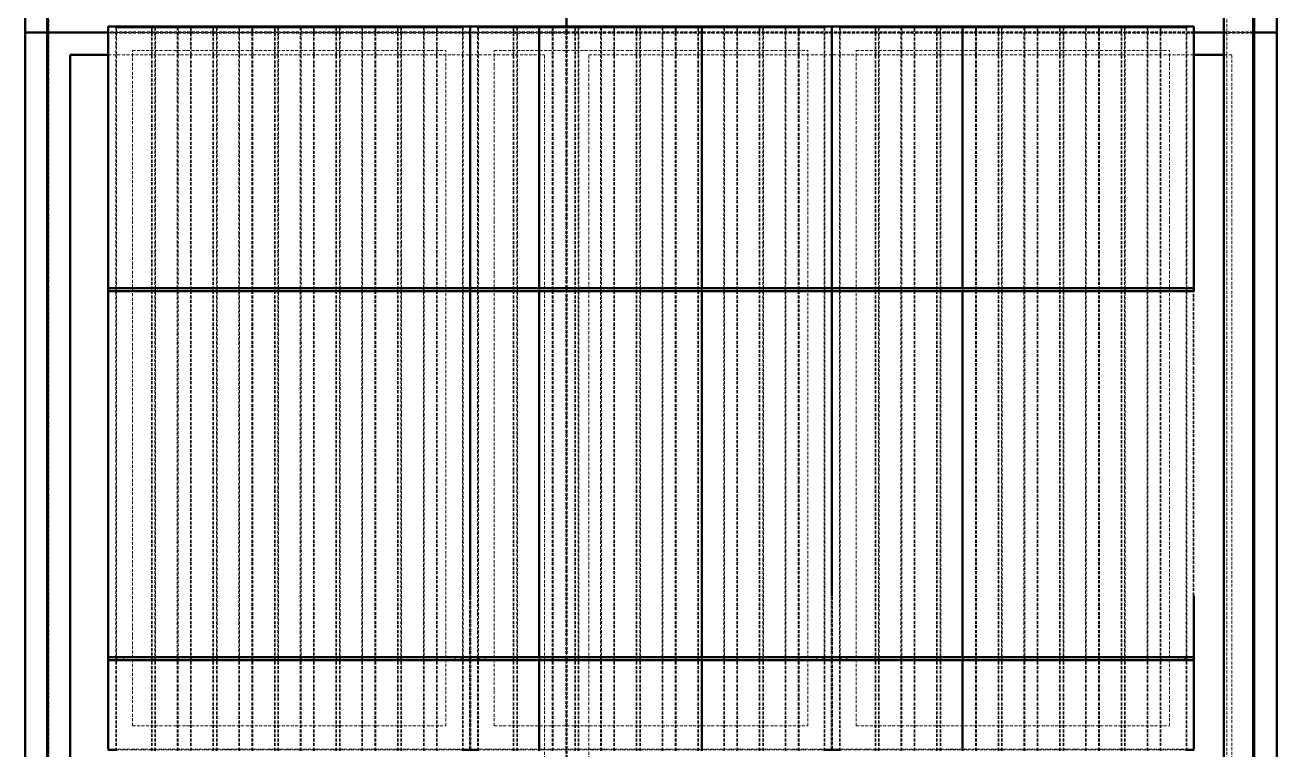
# Model space of a CAD drawing. Header units: millimetres. Extents: x 906 to 10971, y 270 to 8664.
# Drawn here: x 908 to 2984, y 5526 to 6728 of the extents above; entities that cross this region are included whole.
import ezdxf

# ---------------------------------------------------------------- set-up
doc = ezdxf.new("R2010")
doc.units = ezdxf.units.MM
doc.linetypes.add('Hidden', pattern=[15, 5, -3, 5, -2])
for name, color, linetype, lineweight in [('Default', 7, 'Continuous', 50), ('Edges', 7, 'Hidden', 15), ('HiddenEdges', 2, 'Hidden', 15), ('HiddenSilhouettes', 2, 'Hidden', 15), ('HiddenWires', 7, 'Hidden', 15), ('Silhouettes', 7, 'Continuous', 50), ('Wires', 7, 'Hidden', 15)]:
    doc.layers.add(name, color=color, linetype=linetype, lineweight=lineweight)

# ---------------------------------------------------------------- blocks, each defined once
blk = doc.blocks.new('Left')
at = {"layer": 'Edges'}
for points in [[(-887.5, 1.4, 0), (-887.5, 434.4, 0)], [(-821.5, 1.4, 0), (-821.5, 434.4, 0)], [(-785.5, 1.4, 0), (-785.5, 434.4, 0)], [(-719.5, 1.4, 0), (-719.5, 434.4, 0)], [(-683.5, 1.4, 0), (-683.5, 434.4, 0)], [(-617.5, 1.4, 0), (-617.5, 434.4, 0)], [(-581.5, 1.4, 0), (-581.5, 434.4, 0)], [(-515.5, 1.4, 0), (-515.5, 434.4, 0)], [(-479.5, 1.4, 0), (-479.5, 434.4, 0)], [(-413.5, 1.4, 0), (-413.5, 434.4, 0)], [(-377.5, 1.4, 0), (-377.5, 434.4, 0)], [(-311.5, 1.4, 0), (-311.5, 434.4, 0)], [(-287.5, 1.4, 0), (-287.5, 434.4, 0)], [(-221.5, 1.4, 0), (-221.5, 434.4, 0)], [(-119.5, 1.4, 0), (-119.5, 434.4, 0)], [(-83.5, 1.4, 0), (-83.5, 434.4, 0)], [(-17.5, 1.4, 0), (-17.5, 434.4, 0)], [(18.5, 1.4, 0), (18.5, 434.4, 0)], [(120.5, 1.4, 0), (120.5, 434.4, 0)], [(186.5, 1.4, 0), (186.5, 434.4, 0)], [(222.5, 1.4, 0), (222.5, 434.4, 0)], [(288.5, 1.4, 0), (288.5, 434.4, 0)], [(312.5, 1.4, 0), (312.5, 434.4, 0)], [(378.5, 1.4, 0), (378.5, 434.4, 0)], [(414.5, 1.4, 0), (414.5, 434.4, 0)], [(480.5, 1.4, 0), (480.5, 434.4, 0)], [(582.5, 1.4, 0), (582.5, 434.4, 0)], [(618.5, 1.4, 0), (618.5, 434.4, 0)], [(684.5, 1.4, 0), (684.5, 434.4, 0)], [(720.5, 1.4, 0), (720.5, 434.4, 0)], [(786.5, 1.4, 0), (786.5, 434.4, 0)], [(822.5, 1.4, 0), (822.5, 434.4, 0)], [(888.5, 1.4, 0), (888.5, 434.4, 0)], [(-887.5, -610.6, 0), (-887.5, -3.6, 0)], [(-821.5, -610.6, 0), (-821.5, -3.6, 0)], [(-785.5, -610.6, 0), (-785.5, -3.6, 0)], [(-719.5, -610.6, 0), (-719.5, -3.6, 0)], [(-683.5, -610.6, 0), (-683.5, -3.6, 0)], [(-617.5, -610.6, 0), (-617.5, -3.6, 0)], [(-581.5, -610.6, 0), (-581.5, -3.6, 0)], [(-515.5, -610.6, 0), (-515.5, -3.6, 0)], [(-479.5, -610.6, 0), (-479.5, -3.6, 0)], [(-413.5, -610.6, 0), (-413.5, -3.6, 0)], [(-377.5, -610.6, 0), (-377.5, -3.6, 0)], [(-311.5, -610.6, 0), (-311.5, -3.6, 0)], [(-287.5, -610.6, 0), (-287.5, -3.6, 0)], [(-221.5, -610.6, 0), (-221.5, -3.6, 0)], [(-119.5, -610.6, 0), (-119.5, -3.6, 0)], [(-83.5, -610.6, 0), (-83.5, -3.6, 0)], [(-17.5, -610.6, 0), (-17.5, -3.6, 0)], [(18.5, -610.6, 0), (18.5, -3.6, 0)], [(120.5, -610.6, 0), (120.5, -3.6, 0)], [(186.5, -610.6, 0), (186.5, -3.6, 0)], [(222.5, -610.6, 0), (222.5, -3.6, 0)], [(288.5, -610.6, 0), (288.5, -3.6, 0)], [(312.5, -610.6, 0), (312.5, -3.6, 0)], [(378.5, -610.6, 0), (378.5, -3.6, 0)], [(414.5, -610.6, 0), (414.5, -3.6, 0)], [(480.5, -610.6, 0), (480.5, -3.6, 0)], [(582.5, -610.6, 0), (582.5, -3.6, 0)], [(618.5, -610.6, 0), (618.5, -3.6, 0)], [(684.5, -610.6, 0), (684.5, -3.6, 0)], [(720.5, -610.6, 0), (720.5, -3.6, 0)], [(786.5, -610.6, 0), (786.5, -3.6, 0)], [(822.5, -610.6, 0), (822.5, -3.6, 0)], [(888.5, -610.6, 0), (888.5, -3.6, 0)], [(-887.5, -765.6, 0), (-887.5, -615.6, 0)], [(-821.5, -765.6, 0), (-821.5, -615.6, 0)], [(-785.5, -765.6, 0), (-785.5, -615.6, 0)], [(-719.5, -765.6, 0), (-719.5, -615.6, 0)], [(-683.5, -765.6, 0), (-683.5, -615.6, 0)], [(-617.5, -765.6, 0), (-617.5, -615.6, 0)], [(-581.5, -765.6, 0), (-581.5, -615.6, 0)], [(-515.5, -765.6, 0), (-515.5, -615.6, 0)], [(-479.5, -765.6, 0), (-479.5, -615.6, 0)], [(-413.5, -765.6, 0), (-413.5, -615.6, 0)], [(-377.5, -765.6, 0), (-377.5, -615.6, 0)], [(-311.5, -765.6, 0), (-311.5, -615.6, 0)], [(-287.5, -765.6, 0), (-287.5, -615.6, 0)], [(-221.5, -765.6, 0), (-221.5, -615.6, 0)], [(-119.5, -765.6, 0), (-119.5, -615.6, 0)], [(-83.5, -765.6, 0), (-83.5, -615.6, 0)], [(-17.5, -765.6, 0), (-17.5, -615.6, 0)], [(18.5, -765.6, 0), (18.5, -615.6, 0)], [(120.5, -765.6, 0), (120.5, -615.6, 0)], [(186.5, -765.6, 0), (186.5, -615.6, 0)], [(222.5, -765.6, 0), (222.5, -615.6, 0)], [(288.5, -765.6, 0), (288.5, -615.6, 0)], [(312.5, -765.6, 0), (312.5, -615.6, 0)], [(378.5, -765.6, 0), (378.5, -615.6, 0)], [(414.5, -765.6, 0), (414.5, -615.6, 0)], [(480.5, -765.6, 0), (480.5, -615.6, 0)], [(582.5, -765.6, 0), (582.5, -615.6, 0)], [(618.5, -765.6, 0), (618.5, -615.6, 0)], [(684.5, -765.6, 0), (684.5, -615.6, 0)], [(720.5, -765.6, 0), (720.5, -615.6, 0)], [(786.5, -765.6, 0), (786.5, -615.6, 0)], [(822.5, -765.6, 0), (822.5, -615.6, 0)], [(888.5, -765.6, 0), (888.5, -615.6, 0)]]:
    blk.add_polyline3d(points, dxfattribs=at)
for points in [[(-828.5, 434.4, 0)], [(-827.3, 434.4, 0)], [(-763.7, 434.4, 0)], [(-762.5, 434.4, 0)], [(-726.5, 434.4, 0)], [(-725.3, 434.4, 0)], [(-661.7, 434.4, 0)], [(-660.5, 434.4, 0)], [(-624.5, 434.4, 0)], [(-623.3, 434.4, 0)], [(-559.7, 434.4, 0)], [(-558.5, 434.4, 0)], [(-522.5, 434.4, 0)], [(-521.3, 434.4, 0)], [(-457.7, 434.4, 0)], [(-456.5, 434.4, 0)], [(-420.5, 434.4, 0)], [(-419.3, 434.4, 0)], [(-355.7, 434.4, 0)], [(-354.5, 434.4, 0)], [(-228.5, 434.4, 0)], [(-227.3, 434.4, 0)], [(-222.7, 434.4, 0)], [(-163.7, 434.4, 0)], [(-162.5, 434.4, 0)], [(-126.5, 434.4, 0)], [(-125.3, 434.4, 0)], [(-61.7, 434.4, 0)], [(-24.5, 434.4, 0)], [(40.3, 434.4, 0)], [(41.5, 434.4, 0)], [(77.5, 434.4, 0)], [(78.7, 434.4, 0)], [(121.7, 434.4, 0)], [(143.5, 434.4, 0)], [(180.7, 434.4, 0)], [(244.3, 434.4, 0)], [(245.5, 434.4, 0)], [(287.3, 434.4, 0)], [(371.5, 434.4, 0)], [(372.7, 434.4, 0)], [(436.3, 434.4, 0)], [(437.5, 434.4, 0)], [(473.5, 434.4, 0)], [(474.7, 434.4, 0)], [(538.3, 434.4, 0)], [(539.5, 434.4, 0)], [(575.5, 434.4, 0)], [(576.7, 434.4, 0)], [(640.3, 434.4, 0)], [(641.5, 434.4, 0)], [(677.5, 434.4, 0)], [(678.7, 434.4, 0)], [(742.3, 434.4, 0)], [(743.5, 434.4, 0)], [(779.5, 434.4, 0)], [(780.7, 434.4, 0)], [(844.3, 434.4, 0)], [(845.5, 434.4, 0)]]:
    blk.add_polyline3d(points, close=True, dxfattribs=at)
at = {"layer": 'HiddenEdges'}
for points in [[(955, -1965.6, 0), (955, 1734.4, 0)], [(-1036.8, 426.8, 0), (-1036.8, 734.4, 0)], [(-998.8, 426.8, 0), (-998.8, 734.4, 0)], [(-141.2, 426.8, 0), (-141.2, 734.4, 0)], [(-138.8, 426.8, 0), (-138.8, 734.4, 0)], [(1036.8, 426.8, 0), (1036.8, 734.4, 0)], [(-1000, 426.8, 0), (-1036.8, 426.8, 0)], [(-1000, 424.4, 0), (-1036.8, 424.4, 0)], [(-1036.8, -1963.2, 0), (-1036.8, 424.4, 0)], [(-141.2, 426.8, 0), (-998.8, 426.8, 0)], [(-998.8, -1963.2, 0), (-998.8, 424.4, 0)], [(-141.2, 424.4, 0), (-998.8, 424.4, 0)], [(-898.8, -763.2, 0), (-898.8, 434.4, 0)], [(-828.5, -765.6, 0), (-828.5, 434.4, 0)], [(-827.3, -765.6, 0), (-827.3, 434.4, 0)], [(-763.7, -765.6, 0), (-763.7, 434.4, 0)], [(-762.5, -765.6, 0), (-762.5, 434.4, 0)], [(-726.5, -765.6, 0), (-726.5, 434.4, 0)], [(-725.3, -765.6, 0), (-725.3, 434.4, 0)], [(-661.7, -765.6, 0), (-661.7, 434.4, 0)], [(-660.5, -765.6, 0), (-660.5, 434.4, 0)], [(-624.5, -765.6, 0), (-624.5, 434.4, 0)], [(-623.3, -765.6, 0), (-623.3, 434.4, 0)], [(-559.7, -765.6, 0), (-559.7, 434.4, 0)], [(-558.5, -765.6, 0), (-558.5, 434.4, 0)], [(-522.5, -765.6, 0), (-522.5, 434.4, 0)], [(-521.3, -765.6, 0), (-521.3, 434.4, 0)], [(-457.7, -765.6, 0), (-457.7, 434.4, 0)], [(-456.5, -765.6, 0), (-456.5, 434.4, 0)], [(-420.5, -765.6, 0), (-420.5, 434.4, 0)], [(-419.3, -765.6, 0), (-419.3, 434.4, 0)], [(-355.7, -765.6, 0), (-355.7, 434.4, 0)], [(-354.5, -765.6, 0), (-354.5, 434.4, 0)], [(-301.2, -763.2, 0), (-301.2, 434.4, 0)], [(-298.8, -763.2, 0), (-298.8, 434.4, 0)], [(-228.5, -765.6, 0), (-228.5, 434.4, 0)], [(-227.3, -765.6, 0), (-227.3, 434.4, 0)], [(-222.7, -765.6, 0), (-222.7, 434.4, 0)], [(-163.7, -765.6, 0), (-163.7, 434.4, 0)], [(-162.5, -765.6, 0), (-162.5, 434.4, 0)], [(-141.2, -1963.2, 0), (-141.2, 424.4, 0)], [(998.8, 426.8, 0), (-138.8, 426.8, 0)], [(-138.8, -1963.2, 0), (-138.8, 424.4, 0)], [(998.8, 424.4, 0), (-138.8, 424.4, 0)], [(-126.5, -765.6, 0), (-126.5, 434.4, 0)], [(-125.3, -765.6, 0), (-125.3, 434.4, 0)], [(-61.7, -765.6, 0), (-61.7, 434.4, 0)], [(-24.5, -765.6, 0), (-24.5, 434.4, 0)], [(40.3, -765.6, 0), (40.3, 434.4, 0)], [(41.5, -765.6, 0), (41.5, 434.4, 0)], [(77.5, -765.6, 0), (77.5, 434.4, 0)], [(78.7, -765.6, 0), (78.7, 434.4, 0)], [(121.7, -765.6, 0), (121.7, 434.4, 0)], [(143.5, -765.6, 0), (143.5, 434.4, 0)], [(180.7, -765.6, 0), (180.7, 434.4, 0)], [(244.3, -765.6, 0), (244.3, 434.4, 0)], [(245.5, -765.6, 0), (245.5, 434.4, 0)], [(287.3, -765.6, 0), (287.3, 434.4, 0)], [(298.8, -763.2, 0), (298.8, 434.4, 0)], [(301.2, -763.2, 0), (301.2, 434.4, 0)], [(371.5, -765.6, 0), (371.5, 434.4, 0)], [(372.7, -765.6, 0), (372.7, 434.4, 0)], [(436.3, -765.6, 0), (436.3, 434.4, 0)], [(437.5, -765.6, 0), (437.5, 434.4, 0)], [(473.5, -765.6, 0), (473.5, 434.4, 0)], [(474.7, -765.6, 0), (474.7, 434.4, 0)], [(538.3, -765.6, 0), (538.3, 434.4, 0)], [(539.5, -765.6, 0), (539.5, 434.4, 0)], [(575.5, -765.6, 0), (575.5, 434.4, 0)], [(576.7, -765.6, 0), (576.7, 434.4, 0)], [(640.3, -765.6, 0), (640.3, 434.4, 0)], [(641.5, -765.6, 0), (641.5, 434.4, 0)], [(677.5, -765.6, 0), (677.5, 434.4, 0)], [(678.7, -765.6, 0), (678.7, 434.4, 0)], [(742.3, -765.6, 0), (742.3, 434.4, 0)], [(743.5, -765.6, 0), (743.5, 434.4, 0)], [(779.5, -765.6, 0), (779.5, 434.4, 0)], [(780.7, -765.6, 0), (780.7, 434.4, 0)], [(844.3, -765.6, 0), (844.3, 434.4, 0)], [(845.5, -765.6, 0), (845.5, 434.4, 0)], [(898.8, -763.2, 0), (898.8, 434.4, 0)], [(1036.8, 426.8, 0), (1000, 426.8, 0)], [(1036.8, 424.4, 0), (1000, 424.4, 0)], [(1036.8, -1963.2, 0), (1036.8, 424.4, 0)], [(-1036.8, 410.6, 0), (-1038, 410.6, 0)], [(1038, 410.6, 0), (1036.8, 410.6, 0)], [(-887.5, -3.6, 0), (-887.5, 1.4, 0)], [(-821.5, -3.6, 0), (-821.5, 1.4, 0)], [(-785.5, -3.6, 0), (-785.5, 1.4, 0)], [(-719.5, -3.6, 0), (-719.5, 1.4, 0)], [(-683.5, -3.6, 0), (-683.5, 1.4, 0)], [(-617.5, -3.6, 0), (-617.5, 1.4, 0)], [(-581.5, -3.6, 0), (-581.5, 1.4, 0)], [(-515.5, -3.6, 0), (-515.5, 1.4, 0)], [(-479.5, -3.6, 0), (-479.5, 1.4, 0)], [(-413.5, -3.6, 0), (-413.5, 1.4, 0)], [(-377.5, -3.6, 0), (-377.5, 1.4, 0)], [(-311.5, -3.6, 0), (-311.5, 1.4, 0)], [(-287.5, -3.6, 0), (-287.5, 1.4, 0)], [(-221.5, -3.6, 0), (-221.5, 1.4, 0)], [(-119.5, -3.6, 0), (-119.5, 1.4, 0)], [(-83.5, -3.6, 0), (-83.5, 1.4, 0)], [(-17.5, -3.6, 0), (-17.5, 1.4, 0)], [(18.5, -3.6, 0), (18.5, 1.4, 0)], [(120.5, -3.6, 0), (120.5, 1.4, 0)], [(186.5, -3.6, 0), (186.5, 1.4, 0)], [(222.5, -3.6, 0), (222.5, 1.4, 0)], [(288.5, -3.6, 0), (288.5, 1.4, 0)], [(312.5, -3.6, 0), (312.5, 1.4, 0)], [(378.5, -3.6, 0), (378.5, 1.4, 0)], [(414.5, -3.6, 0), (414.5, 1.4, 0)], [(480.5, -3.6, 0), (480.5, 1.4, 0)], [(582.5, -3.6, 0), (582.5, 1.4, 0)], [(618.5, -3.6, 0), (618.5, 1.4, 0)], [(684.5, -3.6, 0), (684.5, 1.4, 0)], [(720.5, -3.6, 0), (720.5, 1.4, 0)], [(786.5, -3.6, 0), (786.5, 1.4, 0)], [(822.5, -3.6, 0), (822.5, 1.4, 0)], [(888.5, -3.6, 0), (888.5, 1.4, 0)], [(-887.5, -615.6, 0), (-887.5, -610.6, 0)], [(-821.5, -615.6, 0), (-821.5, -610.6, 0)], [(-785.5, -615.6, 0), (-785.5, -610.6, 0)], [(-719.5, -615.6, 0), (-719.5, -610.6, 0)], [(-683.5, -615.6, 0), (-683.5, -610.6, 0)], [(-617.5, -615.6, 0), (-617.5, -610.6, 0)], [(-581.5, -615.6, 0), (-581.5, -610.6, 0)], [(-515.5, -615.6, 0), (-515.5, -610.6, 0)], [(-479.5, -615.6, 0), (-479.5, -610.6, 0)], [(-413.5, -615.6, 0), (-413.5, -610.6, 0)], [(-377.5, -615.6, 0), (-377.5, -610.6, 0)], [(-311.5, -615.6, 0), (-311.5, -610.6, 0)], [(-287.5, -615.6, 0), (-287.5, -610.6, 0)], [(-221.5, -615.6, 0), (-221.5, -610.6, 0)], [(-119.5, -615.6, 0), (-119.5, -610.6, 0)], [(-83.5, -615.6, 0), (-83.5, -610.6, 0)], [(-17.5, -615.6, 0), (-17.5, -610.6, 0)], [(18.5, -615.6, 0), (18.5, -610.6, 0)], [(120.5, -615.6, 0), (120.5, -610.6, 0)], [(186.5, -615.6, 0), (186.5, -610.6, 0)], [(222.5, -615.6, 0), (222.5, -610.6, 0)], [(288.5, -615.6, 0), (288.5, -610.6, 0)], [(312.5, -615.6, 0), (312.5, -610.6, 0)], [(378.5, -615.6, 0), (378.5, -610.6, 0)], [(414.5, -615.6, 0), (414.5, -610.6, 0)], [(480.5, -615.6, 0), (480.5, -610.6, 0)], [(582.5, -615.6, 0), (582.5, -610.6, 0)], [(618.5, -615.6, 0), (618.5, -610.6, 0)], [(684.5, -615.6, 0), (684.5, -610.6, 0)], [(720.5, -615.6, 0), (720.5, -610.6, 0)], [(786.5, -615.6, 0), (786.5, -610.6, 0)], [(822.5, -615.6, 0), (822.5, -610.6, 0)], [(888.5, -615.6, 0), (888.5, -610.6, 0)], [(-301.2, -763.2, 0), (-898.8, -763.2, 0)], [(-702.6, -764.4, 0), (-702.6, -763.2, 0)], [(-701.5, -764.4, 0), (-701.5, -763.2, 0)], [(-700, -764.4, 0), (-700, -763.2, 0)], [(-698.5, -764.4, 0), (-698.5, -763.2, 0)], [(-697.4, -764.4, 0), (-697.4, -763.2, 0)], [(-322.6, -764.4, 0), (-322.6, -763.2, 0)], [(-321.5, -764.4, 0), (-321.5, -763.2, 0)], [(-320, -764.4, 0), (-320, -763.2, 0)], [(-318.5, -764.4, 0), (-318.5, -763.2, 0)], [(-317.4, -764.4, 0), (-317.4, -763.2, 0)], [(298.8, -763.2, 0), (-298.8, -763.2, 0)], [(-102.6, -764.4, 0), (-102.6, -763.2, 0)], [(-101.5, -764.4, 0), (-101.5, -763.2, 0)], [(-100, -764.4, 0), (-100, -763.2, 0)], [(-98.5, -764.4, 0), (-98.5, -763.2, 0)], [(-97.4, -764.4, 0), (-97.4, -763.2, 0)], [(277.4, -764.4, 0), (277.4, -763.2, 0)], [(278.5, -764.4, 0), (278.5, -763.2, 0)], [(280, -764.4, 0), (280, -763.2, 0)], [(281.5, -764.4, 0), (281.5, -763.2, 0)], [(282.6, -764.4, 0), (282.6, -763.2, 0)], [(898.8, -763.2, 0), (301.2, -763.2, 0)], [(497.4, -764.4, 0), (497.4, -763.2, 0)], [(498.5, -764.4, 0), (498.5, -763.2, 0)], [(500, -764.4, 0), (500, -763.2, 0)], [(501.5, -764.4, 0), (501.5, -763.2, 0)], [(502.6, -764.4, 0), (502.6, -763.2, 0)], [(877.4, -764.4, 0), (877.4, -763.2, 0)], [(878.5, -764.4, 0), (878.5, -763.2, 0)], [(880, -764.4, 0), (880, -763.2, 0)], [(881.5, -764.4, 0), (881.5, -763.2, 0)], [(882.6, -764.4, 0), (882.6, -763.2, 0)]]:
    blk.add_polyline3d(points, dxfattribs=at)
at = {"layer": 'HiddenSilhouettes'}
for points in [[(-900, 425.6, 0), (-140, 425.6, 0)], [(-886.3, -765.6, 0), (-886.3, 434.4, 0)], [(-822.7, -765.6, 0), (-822.7, 434.4, 0)], [(-784.3, -765.6, 0), (-784.3, 434.4, 0)], [(-720.7, -765.6, 0), (-720.7, 434.4, 0)], [(-682.3, -765.6, 0), (-682.3, 434.4, 0)], [(-618.7, -765.6, 0), (-618.7, 434.4, 0)], [(-580.3, -765.6, 0), (-580.3, 434.4, 0)], [(-516.7, -765.6, 0), (-516.7, 434.4, 0)], [(-478.3, -765.6, 0), (-478.3, 434.4, 0)], [(-414.7, -765.6, 0), (-414.7, 434.4, 0)], [(-376.3, -765.6, 0), (-376.3, 434.4, 0)], [(-312.7, -765.6, 0), (-312.7, 434.4, 0)], [(-286.3, -765.6, 0), (-286.3, 434.4, 0)], [(-184.3, -765.6, 0), (-184.3, 434.4, 0)], [(-140, 425.6, 0), (-140, 435.6, 0)], [(-140, 425.6, 0), (900, 425.6, 0)], [(-140, -1964.4, 0), (-140, 425.6, 0)], [(-120.7, -765.6, 0), (-120.7, 434.4, 0)], [(-82.3, -765.6, 0), (-82.3, 434.4, 0)], [(-60.5, -765.6, 0), (-60.5, 434.4, 0)], [(-23.3, -765.6, 0), (-23.3, 434.4, 0)], [(-18.7, -765.6, 0), (-18.7, 434.4, 0)], [(19.7, -765.6, 0), (19.7, 434.4, 0)], [(83.3, -765.6, 0), (83.3, 434.4, 0)], [(142.3, -765.6, 0), (142.3, 434.4, 0)], [(179.5, -765.6, 0), (179.5, 434.4, 0)], [(185.3, -765.6, 0), (185.3, 434.4, 0)], [(223.7, -765.6, 0), (223.7, 434.4, 0)], [(313.7, -765.6, 0), (313.7, 434.4, 0)], [(377.3, -765.6, 0), (377.3, 434.4, 0)], [(415.7, -765.6, 0), (415.7, 434.4, 0)], [(479.3, -765.6, 0), (479.3, 434.4, 0)], [(517.7, -765.6, 0), (517.7, 434.4, 0)], [(581.3, -765.6, 0), (581.3, 434.4, 0)], [(619.7, -765.6, 0), (619.7, 434.4, 0)], [(683.3, -765.6, 0), (683.3, 434.4, 0)], [(721.7, -765.6, 0), (721.7, 434.4, 0)], [(785.3, -765.6, 0), (785.3, 434.4, 0)], [(823.7, -765.6, 0), (823.7, 434.4, 0)], [(887.3, -765.6, 0), (887.3, 434.4, 0)], [(950, 425.6, 0), (1000, 425.6, 0)], [(-860, 395.6, 0), (-340, 395.6, 0)], [(-860, -724.4, 0), (-860, 395.6, 0)], [(-340, -724.4, 0), (-340, 395.6, 0)], [(-260, 395.6, 0), (260, 395.6, 0)], [(-260, -724.4, 0), (-260, 395.6, 0)], [(260, -724.4, 0), (260, 395.6, 0)], [(340, 395.6, 0), (860, 395.6, 0)], [(340, -724.4, 0), (340, 395.6, 0)], [(860, -724.4, 0), (860, 395.6, 0)], [(-900, 388.8, 0), (-176.8, 388.8, 0)], [(-176.8, -1927.6, 0), (-176.8, 388.8, 0)], [(-103.2, 388.8, 0), (900, 388.8, 0)], [(-103.2, -1927.6, 0), (-103.2, 388.8, 0)], [(950, 388.8, 0), (963.2, 388.8, 0)], [(963.2, -1927.6, 0), (963.2, 388.8, 0)], [(-900, -3.6, 0), (-900, 1.4, 0)], [(-300, -3.6, 0), (-300, 1.4, 0)], [(-185.5, -3.6, 0), (-185.5, 1.4, 0)], [(84.5, -3.6, 0), (84.5, 1.4, 0)], [(300, -3.6, 0), (300, 1.4, 0)], [(516.5, -3.6, 0), (516.5, 1.4, 0)], [(-900, -615.6, 0), (-900, -610.6, 0)], [(-885, -615.6, 0), (-885, -610.6, 0)], [(-875, -615.6, 0), (-875, -610.6, 0)], [(-325, -615.6, 0), (-325, -610.6, 0)], [(-315, -615.6, 0), (-315, -610.6, 0)], [(-285, -615.6, 0), (-285, -610.6, 0)], [(-275, -615.6, 0), (-275, -610.6, 0)], [(-185.5, -615.6, 0), (-185.5, -610.6, 0)], [(84.5, -615.6, 0), (84.5, -610.6, 0)], [(275, -615.6, 0), (275, -610.6, 0)], [(285, -615.6, 0), (285, -610.6, 0)], [(315, -615.6, 0), (315, -610.6, 0)], [(325, -615.6, 0), (325, -610.6, 0)], [(516.5, -615.6, 0), (516.5, -610.6, 0)], [(875, -615.6, 0), (875, -610.6, 0)], [(885, -615.6, 0), (885, -610.6, 0)], [(-860, -724.4, 0), (-340, -724.4, 0)], [(-260, -724.4, 0), (260, -724.4, 0)], [(340, -724.4, 0), (860, -724.4, 0)], [(-887.5, -764.4, 0), (-311.5, -764.4, 0)], [(-703, -764.4, 0), (-703, -763.2, 0)], [(-697, -764.4, 0), (-697, -763.2, 0)], [(-323, -764.4, 0), (-323, -763.2, 0)], [(-317, -764.4, 0), (-317, -763.2, 0)], [(-287.5, -764.4, 0), (288.5, -764.4, 0)], [(-103, -764.4, 0), (-103, -763.2, 0)], [(-97, -764.4, 0), (-97, -763.2, 0)], [(277, -764.4, 0), (277, -763.2, 0)], [(283, -764.4, 0), (283, -763.2, 0)], [(312.5, -764.4, 0), (888.5, -764.4, 0)], [(497, -764.4, 0), (497, -763.2, 0)], [(503, -764.4, 0), (503, -763.2, 0)], [(877, -764.4, 0), (877, -763.2, 0)], [(883, -764.4, 0), (883, -763.2, 0)]]:
    blk.add_polyline3d(points, dxfattribs=at)
at = {"layer": 'HiddenWires'}
for points in [[(-300, -615.6, 0), (-300, -610.6, 0)], [(300, -615.6, 0), (300, -610.6, 0)]]:
    blk.add_polyline3d(points, dxfattribs=at)
at = {"layer": 'Silhouettes'}
for points in [[(-1038, 425.6, 0), (-1038, 735.6, 0)], [(-1001.2, 424.4, 0), (-1001.2, 734.4, 0)], [(-140, 435.6, 0), (-140, 734.4, 0)], [(950, -1965.6, 0), (950, 735.6, 0)], [(998.8, 424.4, 0), (998.8, 734.4, 0)], [(1000, -1965.6, 0), (1000, 735.6, 0)], [(1038, 425.6, 0), (1038, 735.6, 0)], [(-1000, 424.4, 0), (-1000, 508.6, 0)], [(-1038, 425.6, 0), (-1000, 425.6, 0)], [(-1038, -1964.4, 0), (-1038, 425.6, 0)], [(-1001.2, 424.4, 0), (-1000, 424.4, 0)], [(-1001.2, -1965.6, 0), (-1001.2, 424.4, 0)], [(-1000, -1780.1, 0), (-1000, 425.6, 0)], [(-1000, 425.6, 0), (-900, 425.6, 0)], [(-900, 435.6, 0), (-300, 435.6, 0)], [(-900, 1.4, 0), (-900, 435.6, 0)], [(-887.5, 434.4, 0), (-821.5, 434.4, 0)], [(-828.5, 434.4, 0), (-780, 434.4, 0)], [(-827.3, 434.4, 0), (-780, 434.4, 0)], [(-785.5, 434.4, 0), (-719.5, 434.4, 0)], [(-726.5, 434.4, 0), (-660.5, 434.4, 0)], [(-725.3, 434.4, 0), (-661.7, 434.4, 0)], [(-683.5, 434.4, 0), (-617.5, 434.4, 0)], [(-624.5, 434.4, 0), (-558.5, 434.4, 0)], [(-623.3, 434.4, 0), (-559.7, 434.4, 0)], [(-581.5, 434.4, 0), (-515.5, 434.4, 0)], [(-520, 434.4, 0), (-457.7, 434.4, 0)], [(-520, 434.4, 0), (-456.5, 434.4, 0)], [(-479.5, 434.4, 0), (-413.5, 434.4, 0)], [(-420.5, 434.4, 0), (-354.5, 434.4, 0)], [(-419.3, 434.4, 0), (-355.7, 434.4, 0)], [(-377.5, 434.4, 0), (-311.5, 434.4, 0)], [(-300, 435.6, 0), (300, 435.6, 0)], [(-300, 1.4, 0), (-300, 435.6, 0)], [(-287.5, 434.4, 0), (-221.5, 434.4, 0)], [(-228.5, 434.4, 0), (-162.5, 434.4, 0)], [(-227.3, 434.4, 0), (-163.7, 434.4, 0)], [(-185.5, 434.4, 0), (-119.5, 434.4, 0)], [(-185.5, 1.4, 0), (-185.5, 434.4, 0)], [(-126.5, 434.4, 0), (-65, 434.4, 0)], [(-125.3, 434.4, 0), (-65, 434.4, 0)], [(-83.5, 434.4, 0), (-17.5, 434.4, 0)], [(-24.5, 434.4, 0), (41.5, 434.4, 0)], [(-23.3, 434.4, 0), (40.3, 434.4, 0)], [(18.5, 434.4, 0), (84.5, 434.4, 0)], [(77.5, 434.4, 0), (130, 434.4, 0)], [(78.7, 434.4, 0), (130, 434.4, 0)], [(84.5, 1.4, 0), (84.5, 434.4, 0)], [(120.5, 434.4, 0), (186.5, 434.4, 0)], [(179.5, 434.4, 0), (245.5, 434.4, 0)], [(180.7, 434.4, 0), (244.3, 434.4, 0)], [(222.5, 434.4, 0), (288.5, 434.4, 0)], [(300, 435.6, 0), (900, 435.6, 0)], [(300, 1.4, 0), (300, 435.6, 0)], [(312.5, 434.4, 0), (378.5, 434.4, 0)], [(371.5, 434.4, 0), (437.5, 434.4, 0)], [(372.7, 434.4, 0), (436.3, 434.4, 0)], [(414.5, 434.4, 0), (480.5, 434.4, 0)], [(473.5, 434.4, 0), (520, 434.4, 0)], [(474.7, 434.4, 0), (520, 434.4, 0)], [(516.5, 434.4, 0), (582.5, 434.4, 0)], [(516.5, 1.4, 0), (516.5, 434.4, 0)], [(575.5, 434.4, 0), (641.5, 434.4, 0)], [(576.7, 434.4, 0), (640.3, 434.4, 0)], [(618.5, 434.4, 0), (684.5, 434.4, 0)], [(677.5, 434.4, 0), (743.5, 434.4, 0)], [(678.7, 434.4, 0), (742.3, 434.4, 0)], [(720.5, 434.4, 0), (786.5, 434.4, 0)], [(780, 434.4, 0), (845.5, 434.4, 0)], [(780.7, 434.4, 0), (844.3, 434.4, 0)], [(822.5, 434.4, 0), (888.5, 434.4, 0)], [(900, 0, 0), (900, 435.6, 0)], [(900, 425.6, 0), (950, 425.6, 0)], [(998.8, -1965.6, 0), (998.8, 424.4, 0)], [(998.8, 424.4, 0), (1000, 424.4, 0)], [(1000, 425.6, 0), (1038, 425.6, 0)], [(1038, -1964.4, 0), (1038, 425.6, 0)], [(-963.2, -1927.6, 0), (-963.2, 388.8, 0)], [(-963.2, 388.8, 0), (-900, 388.8, 0)], [(900, 388.8, 0), (950, 388.8, 0)], [(-900, 1.4, 0), (-300, 1.4, 0)], [(-900, -3.6, 0), (-900, 1.4, 0)], [(-300, 1.4, 0), (300, 1.4, 0)], [(-300, -3.6, 0), (-300, 1.4, 0)], [(300, 1.4, 0), (900, 1.4, 0)], [(300, -3.6, 0), (300, 1.4, 0)], [(900, -3.6, 0), (900, 1.4, 0)], [(-900, -3.6, 0), (-300, -3.6, 0)], [(-900, -610.6, 0), (-900, -3.6, 0)], [(-300, -3.6, 0), (300, -3.6, 0)], [(-300, -508.6, 0), (-300, -3.6, 0)], [(-185.5, -610.6, 0), (-185.5, -3.6, 0)], [(84.5, -610.6, 0), (84.5, -3.6, 0)], [(300, -3.6, 0), (900, -3.6, 0)], [(300, -508.6, 0), (300, -3.6, 0)], [(516.5, -610.6, 0), (516.5, -3.6, 0)], [(900, -762.9, 0), (900, -508.6, 0)], [(-900, -610.6, 0), (-300, -610.6, 0)], [(-900, -615.6, 0), (-900, -610.6, 0)], [(-900, -615.6, 0), (-300, -615.6, 0)], [(-900, -762.9, 0), (-900, -615.6, 0)], [(-300, -610.6, 0), (300, -610.6, 0)], [(-300, -615.6, 0), (-300, -610.6, 0)], [(-300, -615.6, 0), (300, -615.6, 0)], [(-185.5, -765.6, 0), (-185.5, -615.6, 0)], [(84.5, -765.6, 0), (84.5, -615.6, 0)], [(300, -610.6, 0), (900, -610.6, 0)], [(300, -615.6, 0), (300, -610.6, 0)], [(300, -615.6, 0), (900, -615.6, 0)], [(516.5, -765.6, 0), (516.5, -615.6, 0)], [(900, -615.6, 0), (900, -610.6, 0)], [(-900, -764.4, 0), (-887.5, -764.4, 0)], [(-311.5, -764.4, 0), (-300, -764.4, 0)], [(-300, -764.4, 0), (-287.5, -764.4, 0)], [(288.5, -764.4, 0), (300, -764.4, 0)], [(300, -764.4, 0), (312.5, -764.4, 0)], [(888.5, -764.4, 0), (900, -764.4, 0)]]:
    blk.add_polyline3d(points, dxfattribs=at)
for points in [[(-886.3, 434.4, 0)], [(-822.7, 434.4, 0)], [(-784.3, 434.4, 0)], [(-720.7, 434.4, 0)], [(-682.3, 434.4, 0)], [(-618.7, 434.4, 0)], [(-580.3, 434.4, 0)], [(-516.7, 434.4, 0)], [(-478.3, 434.4, 0)], [(-414.7, 434.4, 0)], [(-376.3, 434.4, 0)], [(-312.7, 434.4, 0)], [(-286.3, 434.4, 0)], [(-184.3, 434.4, 0)], [(-120.7, 434.4, 0)], [(-82.3, 434.4, 0)], [(-60.5, 434.4, 0)], [(-23.3, 434.4, 0)], [(-18.7, 434.4, 0)], [(19.7, 434.4, 0)], [(83.3, 434.4, 0)], [(142.3, 434.4, 0)], [(179.5, 434.4, 0)], [(185.3, 434.4, 0)], [(223.7, 434.4, 0)], [(313.7, 434.4, 0)], [(377.3, 434.4, 0)], [(415.7, 434.4, 0)], [(479.3, 434.4, 0)], [(517.7, 434.4, 0)], [(581.3, 434.4, 0)], [(619.7, 434.4, 0)], [(683.3, 434.4, 0)], [(721.7, 434.4, 0)], [(785.3, 434.4, 0)], [(823.7, 434.4, 0)], [(887.3, 434.4, 0)], [(-885, -610.6, 0)], [(-875, -610.6, 0)], [(-325, -610.6, 0)], [(-315, -610.6, 0)], [(-285, -610.6, 0)], [(-275, -610.6, 0)], [(275, -610.6, 0)], [(285, -610.6, 0)], [(315, -610.6, 0)], [(325, -610.6, 0)], [(875, -610.6, 0)], [(885, -610.6, 0)]]:
    blk.add_polyline3d(points, close=True, dxfattribs=at)
at = {"layer": 'Wires'}
for points in [[(-900, 434.4, 0), (-300, 434.4, 0)], [(-300, 434.4, 0), (300, 434.4, 0)], [(300, 434.4, 0), (900, 434.4, 0)], [(900, -508.6, 0), (900, 0, 0)], [(-300, -610.6, 0), (-300, -508.6, 0)], [(300, -610.6, 0), (300, -508.6, 0)], [(-300, -765.6, 0), (-300, -615.6, 0)], [(300, -765.6, 0), (300, -615.6, 0)], [(-900, -765.6, 0), (-900, -762.9, 0)], [(900, -765.6, 0), (900, -762.9, 0)]]:
    blk.add_polyline3d(points, dxfattribs=at)

msp = doc.modelspace()

# ---------------------------------------------------------------- block references
at = {"layer": 'Default'}
msp.add_blockref('Left', (1945.6667, 6290), dxfattribs=at)

doc.saveas('drawing.dxf')
